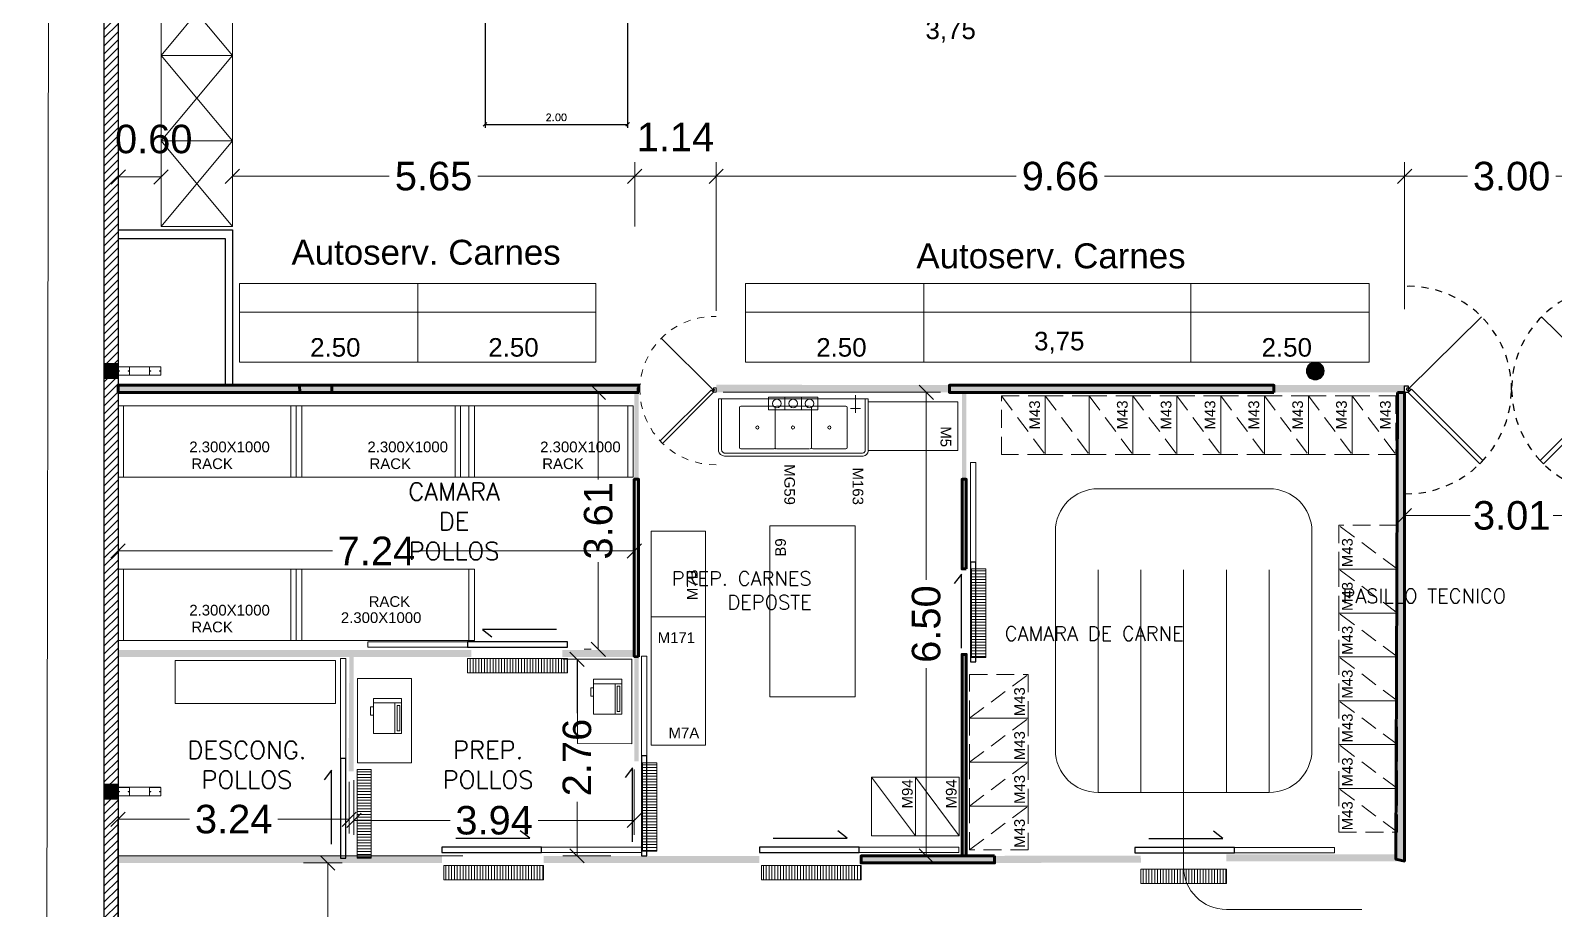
# Model space of a CAD drawing. Header units: inches. Extents: x 2 to 182, y -26 to 193.
# Drawn here: x 112.07 to 133.46, y 27.31 to 39.64 of the extents above; entities that cross this region are included whole.
import ezdxf

# ---------------------------------------------------------------- set-up
doc = ezdxf.new("R2010")
doc.units = ezdxf.units.IN
doc.header["$MEASUREMENT"] = 0
for name, pattern in [('ACAD_ISO10W100', [18, 12, -3, 0, -3]), ('DASH_15', [0.375, 0.25, -0.125]), ('HIDDEN2', [4.7625, 3.175, -1.5875]), ('LZ-COME$0$DASH_15', [0.375, 0.25, -0.125]), ('LÍNEAS_OCULTAS2', [0.1875, 0.125, -0.0625])]:
    doc.linetypes.add(name, pattern=pattern)
for name, color, linetype, lineweight in [('0-EQUIPAMIENTO-LAB', 6, 'Continuous', 9), ('01 eje', 30, 'ACAD_ISO10W100', 9), ('ARQ-CARPINTERIAS', 4, 'Continuous', 9), ('ARQ-REJILLAS', 4, 'Continuous', 5), ('EQUIPAMIENTO-TRASTIENDA', 6, 'Continuous', 9), ('Est-Acero', 4, 'Continuous', 13), ('Est-muro', 7, 'Continuous', 0), ('L COTAS', 1, 'Continuous', 9), ('L EQUIP', 6, 'Continuous', 9), ('L PANELES', 136, 'Continuous', 60), ('L PROYEC', 4, 'HIDDEN2', 9), ('LAVADO MU', 10, 'Continuous', 5), ('LDESAGUEPLUVIAL', 50, 'Continuous', 13)]:
    doc.layers.add(name, color=color, linetype=linetype, lineweight=lineweight)
for name, color, linetype in [('01-COTAS ESTRUCTURA', 9, 'Continuous'), ('ARQ-MUROS CAMARA', 140, 'Continuous'), ('ARQ-TXTS LOCAL', 3, 'Continuous'), ('COMESTIBLES0-EQUIP-TXT', 3, 'Continuous'), ('L CARPINT', 3, 'Continuous'), ('l muro', 5, 'Continuous'), ('l olumnas', 140, 'Continuous'), ('smr acero', 170, 'Continuous')]:
    doc.layers.add(name, color=color, linetype=linetype)
doc.styles.add('2mm para 1.100', font='ARIAL.TTF')
doc.styles.add('ARIAL', font='ARIAL.TTF')
doc.styles.add('RomanS', font='romans.shx')
doc.styles.get("Standard").update_dxf_attribs({"font": 'ARIAL.TTF'})
doc.dimstyles.new('bases 1-50', dxfattribs={"dimscale": 0.5, "dimtxt": 0.2, "dimasz": 0.1, "dimexe": 0.1, "dimexo": 0.1, "dimgap": 0.1, "dimtad": 1, "dimtih": 1, "dimtoh": 1, "dimzin": 1, "dimdsep": 46, "dimtxsty": 'RomanS', "dimblk": 'OBLIQUE', "dimcen": 0.1, "dimclrd": 256, "dimclre": 256, "dimclrt": 256, "dimadec": 0, "dimazin": 0, "dimtfac": 1, "dimtmove": 0, "dimatfit": 3, "dimfxl": 0, "dimarcsym": 0})
doc.dimstyles.new('cotas 1.100', dxfattribs={"dimscale": 2, "dimtxt": 0.2, "dimasz": 0.1, "dimexe": 0.1, "dimexo": 0.05, "dimgap": 0.05, "dimtad": 0, "dimzin": 0, "dimdsep": 46, "dimtxsty": '2mm para 1.100', "dimblk": 'OBLIQUE', "dimcen": 0.09, "dimclrd": 256, "dimclre": 256, "dimclrt": 256, "dimaunit": 1, "dimadec": 3, "dimazin": 0, "dimtfac": 1, "dimtofl": 0, "dimtmove": 2, "dimatfit": 3, "dimfxl": 0, "dimtolj": 1, "dimtzin": 0, "dimlwd": -1, "dimlwe": -1, "dimarcsym": 0})

# ---------------------------------------------------------------- blocks, each defined once
blk = doc.blocks.new('terreno1')
at = {"layer": '01 eje', "ltscale": 0.05}
blk.add_line((2858.813, 860.328), (2858.813, 730.799), dxfattribs=at)
blk = doc.blocks.new('_Oblique')
at = {"color": 0, "linetype": 'ByBlock', "lineweight": -2}
blk.add_line((-0.5, -0.5), (0.5, 0.5), dxfattribs=at)
blk = doc.blocks.new('*D234')
at = {"layer": 'Defpoints', "color": 0}
for p in [(112.468, 132.68), (113.298, 132.678), (113.098, 7.859)]:
    blk.add_point(p, dxfattribs=at)
at = {"layer": 'L COTAS'}
for p, q in [((113.198, 132.679), (112.268, 132.68)), ((112.468, 132.68), (112.37, 71.179)), ((112.268, 7.86), (112.367, 69.361)), ((112.998, 7.859), (112.068, 7.861))]:
    blk.add_line(p, q, dxfattribs=at)
at = {"layer": 'L COTAS', "xscale": 0.2, "yscale": 0.2, "zscale": 0.2}
for p, rotation in [((112.468, 132.68), 89.90828215739022), ((112.268, 7.86), 269.9082821573902)]:
    blk.add_blockref('_Oblique', p, dxfattribs=dict(at, rotation=rotation))
at = {"layer": 'L COTAS', "insert": (112.368, 70.27), "char_height": 0.4, "attachment_point": 5, "rotation": 89.9083, "style": '2mm para 1.100'}
blk.add_mtext('\\A1;124.82', dxfattribs=at)
blk = doc.blocks.new('PVAI')
for p, q in [((3387.969, 760.035), (3388.763, 760.82)), ((3387.969, 760.035), (3388.763, 760.82)), ((3390.209, 760.035), (3389.415, 760.82)), ((3390.209, 760.035), (3389.415, 760.82)), ((3387.929, 760), (3387.929, 760.07)), ((3387.929, 760.07), (3387.969, 760.07)), ((3387.969, 760), (3387.929, 760)), ((3387.969, 760.07), (3387.969, 760)), ((3387.969, 760), (3388.004, 760.035)), ((3387.969, 760), (3388.743, 759.226)), ((3388.004, 760.035), (3388.779, 759.261)), ((3390.174, 760.035), (3389.399, 759.261)), ((3390.209, 760), (3389.435, 759.226)), ((3390.209, 760), (3390.174, 760.035)), ((3390.249, 760.07), (3390.209, 760.07)), ((3390.209, 760.07), (3390.209, 760)), ((3390.209, 760), (3390.249, 760)), ((3390.249, 760), (3390.249, 760.07)), ((3388.779, 759.261), (3388.743, 759.226)), ((3389.399, 759.261), (3389.435, 759.226))]:
    blk.add_line(p, q)
for centre in [(3387.969, 760.035), (3390.209, 760.035)]:
    blk.add_circle(centre, 0.0196)
at = {"linetype": 'DASH_15', "ltscale": 0.2}
for centre, radius, start, end in [((3387.969, 760.03), 1.12, 359.6736, 92.0467), ((3390.209, 760.03), 1.12, 87.9533, 180.3264), ((3387.943, 760.046), 1.146, 269.3146, 359.1608), ((3390.235, 760.046), 1.146, 180.8392, 270.6854)]:
    blk.add_arc(centre, radius, start, end, dxfattribs=at)
blk = doc.blocks.new('*D315')
at = {"layer": 'Defpoints', "color": 0}
for p in [(119.656, 34.567), (120.037, 30.961), (120.037, 30.961)]:
    blk.add_point(p, dxfattribs=at)
at = {"layer": 'L COTAS'}
for p, q in [((119.756, 34.567), (120.237, 34.567)), ((120.037, 34.567), (120.037, 33.345)), ((120.037, 30.961), (120.037, 32.183)), ((119.937, 30.961), (119.837, 30.961))]:
    blk.add_line(p, q, dxfattribs=at)
at = {"layer": 'L COTAS', "xscale": 0.2, "yscale": 0.2, "zscale": 0.2}
for p, rotation in [((120.037, 34.567), 90), ((120.037, 30.961), 270)]:
    blk.add_blockref('_Oblique', p, dxfattribs=dict(at, rotation=rotation))
at = {"layer": 'L COTAS', "insert": (120.037, 32.764), "char_height": 0.4, "attachment_point": 5, "rotation": 90, "style": '2mm para 1.100'}
blk.add_mtext('\\A1;3.61', dxfattribs=at)
blk = doc.blocks.new('*D316')
at = {"layer": 'Defpoints', "color": 0}
for p in [(131.35, 32.836), (134.36, 32.837), (134.36, 32.837)]:
    blk.add_point(p, dxfattribs=at)
at = {"layer": 'L COTAS'}
for p, q in [((131.35, 32.936), (131.35, 33.037)), ((134.36, 32.937), (134.36, 33.037)), ((131.35, 32.837), (132.274, 32.837)), ((134.36, 32.837), (133.436, 32.837))]:
    blk.add_line(p, q, dxfattribs=at)
at = {"layer": 'L COTAS', "xscale": 0.2, "yscale": 0.2, "zscale": 0.2, "rotation": 180}
blk.add_blockref('_Oblique', (131.35, 32.837), dxfattribs=at)
at = {"layer": 'L COTAS', "xscale": 0.2, "yscale": 0.2, "zscale": 0.2}
blk.add_blockref('_Oblique', (134.36, 32.837), dxfattribs=at)
at = {"layer": 'L COTAS', "insert": (132.855, 32.837), "char_height": 0.4, "attachment_point": 5, "style": '2mm para 1.100'}
blk.add_mtext('\\A1;3.01', dxfattribs=at)
blk = doc.blocks.new('*D334')
at = {"layer": 'Defpoints', "color": 0}
for p in [(113.901, 37.586), (113.301, 37.168), (113.901, 37.128)]:
    blk.add_point(p, dxfattribs=at)
at = {"layer": 'L COTAS'}
for p, q in [((113.301, 37.268), (113.301, 37.786)), ((113.901, 37.228), (113.901, 37.786)), ((113.301, 37.586), (113.901, 37.586))]:
    blk.add_line(p, q, dxfattribs=at)
at = {"layer": 'L COTAS', "xscale": 0.2, "yscale": 0.2, "zscale": 0.2, "rotation": 180}
blk.add_blockref('_Oblique', (113.301, 37.586), dxfattribs=at)
at = {"layer": 'L COTAS', "xscale": 0.2, "yscale": 0.2, "zscale": 0.2}
blk.add_blockref('_Oblique', (113.901, 37.586), dxfattribs=at)
at = {"layer": 'L COTAS', "insert": (113.798, 38.116), "char_height": 0.4, "attachment_point": 5, "style": '2mm para 1.100'}
blk.add_mtext('\\A1;0.60', dxfattribs=at)
blk = doc.blocks.new('DFGSDFG')
at = {"linetype": 'LZ-COME$0$DASH_15'}
blk.add_line((0.821, -0.615), (0, 0), dxfattribs=at)
blk.add_lwpolyline([(0.821, 0), (0, 0), (0, -0.615), (0.821, -0.615)], close=True, dxfattribs=at)
blk = doc.blocks.new('SE-COME$0$LR-COME$0$pileta')
for p, q in [((-0.255, 0), (-2.355, 0)), ((-2.355, -0.73), (-2.355, 0)), ((-2.315, -0.71), (-2.315, 0)), ((-1.193, -0.153), (-1.193, 0.024)), ((-0.431, 0.053), (-0.431, -0.192)), ((-0.295, 0), (-0.295, -0.718)), ((-2.06, -0.12), (-2.06, -0.68)), ((-2.04, -0.1), (-1.58, -0.1)), ((-1.56, -0.12), (-1.56, -0.68)), ((-1.08, -0.1), (-1.54, -0.1)), ((-1.05, -0.12), (-1.05, -0.68)), ((-1.03, -0.1), (-0.57, -0.1)), ((-0.55, -0.12), (-0.55, -0.68)), ((-0.503, -0.135), (-0.364, -0.135)), ((-0.325, -0.8), (-2.272, -0.8)), ((-0.345, -0.76), (-2.252, -0.76)), ((-2.04, -0.7), (-1.58, -0.7)), ((-1.54, -0.7), (-1.08, -0.7)), ((-1.03, -0.7), (-0.57, -0.7))]:
    blk.add_line(p, q)
at = {"ltscale": 200}
blk.add_line((-0.255, -0.73), (-0.255, 0), dxfattribs=at)
for points in [[(-1.423, -0.153), (-1.652, -0.153), (-1.652, 0.024), (-1.423, 0.024)], [(-0.963, -0.153), (-1.423, -0.153), (-1.423, 0.024), (-0.963, 0.024)]]:
    blk.add_lwpolyline(points, close=True)
for centre, radius in [((-1.537, -0.065), 0.0603), ((-1.308, -0.065), 0.0603), ((-1.078, -0.065), 0.0603), ((-1.81, -0.4), 0.0222), ((-1.31, -0.4), 0.0222), ((-0.8, -0.4), 0.0222)]:
    blk.add_circle(centre, radius)
for centre, radius, start, end in [((-2.04, -0.12), 0.02, 90, 180), ((-1.58, -0.12), 0.02, 0, 90), ((-1.54, -0.12), 0.02, 90, 180), ((-1.07, -0.12), 0.02, 0, 90), ((-1.03, -0.12), 0.02, 90, 180), ((-0.57, -0.12), 0.02, 0, 90), ((-2.269, -0.712), 0.0882, 191.8617, 267.6472), ((-2.258, -0.703), 0.0571, 186.797, 276.0622), ((-2.04, -0.68), 0.02, 180, 270), ((-1.58, -0.68), 0.02, 270, 0), ((-1.566, -0.694), 0.0063, 270, 0), ((-1.54, -0.68), 0.02, 180, 270), ((-1.554, -0.694), 0.0063, 180, 270), ((-1.07, -0.68), 0.02, 270, 0), ((-1.03, -0.68), 0.02, 180, 270), ((-0.57, -0.68), 0.02, 270, 0), ((-0.341, -0.714), 0.0462, 265.0842, 4.9158), ((-0.329, -0.726), 0.0742, 273.1264, 356.8736)]:
    blk.add_arc(centre, radius, start, end)
blk = doc.blocks.new('RACKS 250')
for p, q in [((-1.05, -2.5), (-1.05, 0)), ((-1.05, 0), (-0.05, 0)), ((-0.05, 0), (-0.05, -2.5)), ((-1.05, -0.0762), (-0.05, -0.0762)), ((-1.05, -2.4238), (-0.05, -2.4238)), ((-0.05, -2.5), (-1.05, -2.5))]:
    blk.add_line(p, q)
blk = doc.blocks.new('*D338')
at = {"layer": 'Defpoints', "color": 0}
for p in [(115.798, 27.964), (115.604, 24.427), (116.24, 24.427)]:
    blk.add_point(p, dxfattribs=at)
at = {"layer": 'L COTAS'}
for p, q in [((115.898, 27.964), (116.44, 27.964)), ((116.24, 27.964), (116.24, 26.814)), ((116.24, 24.427), (116.24, 25.577)), ((115.704, 24.427), (116.44, 24.427))]:
    blk.add_line(p, q, dxfattribs=at)
at = {"layer": 'L COTAS', "xscale": 0.2, "yscale": 0.2, "zscale": 0.2}
for p, rotation in [((116.24, 27.964), 90), ((116.24, 24.427), 270)]:
    blk.add_blockref('_Oblique', p, dxfattribs=dict(at, rotation=rotation))
at = {"layer": 'L COTAS', "insert": (116.24, 26.195), "char_height": 0.4, "attachment_point": 5, "rotation": 90, "style": '2mm para 1.100'}
blk.add_mtext('\\A1;3.54', dxfattribs=at)
blk = doc.blocks.new('*D464')
at = {"layer": 'Defpoints', "color": 0}
for p in [(120.541, 32.341), (113.298, 31.47), (120.541, 31.47)]:
    blk.add_point(p, dxfattribs=at)
at = {"layer": 'L COTAS'}
for p, q in [((113.298, 31.57), (113.298, 32.541)), ((120.541, 31.57), (120.541, 32.541)), ((113.298, 32.341), (116.306, 32.341)), ((120.541, 32.341), (117.54, 32.341))]:
    blk.add_line(p, q, dxfattribs=at)
at = {"layer": 'L COTAS', "xscale": 0.2, "yscale": 0.2, "zscale": 0.2, "rotation": 180}
blk.add_blockref('_Oblique', (113.298, 32.341), dxfattribs=at)
at = {"layer": 'L COTAS', "xscale": 0.2, "yscale": 0.2, "zscale": 0.2}
blk.add_blockref('_Oblique', (120.541, 32.341), dxfattribs=at)
at = {"layer": 'L COTAS', "insert": (116.923, 32.341), "char_height": 0.4, "attachment_point": 5, "style": '2mm para 1.100'}
blk.add_mtext('\\A1;7.24', dxfattribs=at)
blk = doc.blocks.new('PUERTA')
for p, q in [((0.04, 0), (0.834, 0.785)), ((0.04, 0), (0.834, 0.785)), ((0, -0.035), (0, 0.035)), ((0, 0.035), (0.04, 0.035)), ((0.04, 0.035), (0.04, -0.035)), ((0.04, -0.035), (0.075, 0)), ((0.075, 0), (0.85, -0.774)), ((1.16, -0.035), (1.16, 0.035)), ((1.16, 0.035), (1.2, 0.035)), ((1.2, 0.035), (1.2, -0.035)), ((0.04, -0.035), (0, -0.035)), ((0.04, -0.035), (0.814, -0.81)), ((1.2, -0.035), (1.16, -0.035)), ((0.85, -0.774), (0.814, -0.81))]:
    blk.add_line(p, q)
blk.add_circle((0.04, 0), 0.0196)
at = {"linetype": 'DASH_15', "ltscale": 0.2}
for centre, radius, start, end in [((0.04, -0.005), 1.12, 359.6736, 92.0467), ((0.014, 0.011), 1.146, 269.3146, 359.1608)]:
    blk.add_arc(centre, radius, start, end, dxfattribs=at)
blk = doc.blocks.new('base1')
at = {"layer": 'smr acero'}
h = blk.add_hatch(color=256, dxfattribs=at)
h.dxf.hatch_style = 1
h.paths.add_polyline_path([(4862.665, 1040.797), (4862.665, 1040.597), (4862.465, 1040.597), (4862.465, 1040.797)])
at = {"layer": 'Est-Acero'}
for points in [[(4862.819, 1040.757), (4862.671, 1040.757, 0.414214), (4862.665, 1040.751), (4862.665, 1040.703, 0.414214), (4862.671, 1040.697), (4862.685, 1040.697), (4862.685, 1040.699), (4862.673, 1040.699, -0.414214), (4862.667, 1040.705), (4862.667, 1040.749, -0.414214), (4862.673, 1040.755), (4862.817, 1040.755, -0.414214), (4862.823, 1040.749), (4862.823, 1040.705, -0.414214), (4862.817, 1040.699), (4862.805, 1040.699), (4862.805, 1040.697), (4862.819, 1040.697, 0.414214), (4862.825, 1040.703), (4862.825, 1040.751, 0.414214)], [(4863.111, 1040.757), (4863.259, 1040.757, -0.414214), (4863.265, 1040.751), (4863.265, 1040.703, -0.414214), (4863.259, 1040.697), (4863.245, 1040.697), (4863.245, 1040.699), (4863.257, 1040.699, 0.414214), (4863.263, 1040.705), (4863.263, 1040.749, 0.414214), (4863.257, 1040.755), (4863.113, 1040.755, 0.414214), (4863.107, 1040.749), (4863.107, 1040.705, 0.414214), (4863.113, 1040.699), (4863.125, 1040.699), (4863.125, 1040.697), (4863.111, 1040.697, -0.414214), (4863.105, 1040.703), (4863.105, 1040.751, -0.414214)], [(4862.819, 1040.637), (4862.671, 1040.637, -0.414214), (4862.665, 1040.643), (4862.665, 1040.691, -0.414214), (4862.671, 1040.697), (4862.685, 1040.697), (4862.685, 1040.695), (4862.673, 1040.695, 0.414214), (4862.667, 1040.689), (4862.667, 1040.645, 0.414214), (4862.673, 1040.639), (4862.817, 1040.639, 0.414214), (4862.823, 1040.645), (4862.823, 1040.689, 0.414214), (4862.817, 1040.695), (4862.805, 1040.695), (4862.805, 1040.697), (4862.819, 1040.697, -0.414214), (4862.825, 1040.691), (4862.825, 1040.643, -0.414214)], [(4863.111, 1040.637), (4863.259, 1040.637, 0.414214), (4863.265, 1040.643), (4863.265, 1040.691, 0.414214), (4863.259, 1040.697), (4863.245, 1040.697), (4863.245, 1040.695), (4863.257, 1040.695, -0.414214), (4863.263, 1040.689), (4863.263, 1040.645, -0.414214), (4863.257, 1040.639), (4863.113, 1040.639, -0.414214), (4863.107, 1040.645), (4863.107, 1040.689, -0.414214), (4863.113, 1040.695), (4863.125, 1040.695), (4863.125, 1040.697), (4863.111, 1040.697, 0.414214), (4863.105, 1040.691), (4863.105, 1040.643, 0.414214)]]:
    blk.add_lwpolyline(points, format="xyb", close=True, dxfattribs=at)
at = {"layer": 'Est-muro'}
for p, q in [((4863.111, 1040.757), (4862.809, 1040.757)), ((4863.111, 1040.637), (4862.809, 1040.637))]:
    blk.add_line(p, q, dxfattribs=at)
at = {"layer": 'l olumnas'}
blk.add_lwpolyline([(4862.465, 1040.597), (4862.665, 1040.597), (4862.665, 1040.797), (4862.465, 1040.797)], close=True, dxfattribs=at)
blk = doc.blocks.new('*D474')
at = {"layer": 'Defpoints', "color": 0}
for p in [(121.691, 34.566), (124.639, 34.566), (123.725, 28.064)]:
    blk.add_point(p, dxfattribs=at)
at = {"layer": 'L COTAS'}
for p, q in [((121.791, 34.566), (124.839, 34.566)), ((124.639, 34.566), (124.639, 31.935)), ((124.639, 28.064), (124.639, 30.695)), ((123.825, 28.064), (124.839, 28.064))]:
    blk.add_line(p, q, dxfattribs=at)
at = {"layer": 'L COTAS', "xscale": 0.2, "yscale": 0.2, "zscale": 0.2}
for p, rotation in [((124.639, 34.566), 90), ((124.639, 28.064), 270)]:
    blk.add_blockref('_Oblique', p, dxfattribs=dict(at, rotation=rotation))
at = {"layer": 'L COTAS', "insert": (124.639, 31.315), "char_height": 0.4, "attachment_point": 5, "rotation": 90, "style": '2mm para 1.100'}
blk.add_mtext('\\A1;6.50', dxfattribs=at)
blk = doc.blocks.new('*D343')
at = {"layer": 'Defpoints', "color": 0}
for p in [(120.542, 29.377), (116.607, 29.227), (116.607, 28.561)]:
    blk.add_point(p, dxfattribs=at)
at = {"layer": 'L COTAS'}
for p, q in [((116.607, 29.127), (116.607, 28.361)), ((120.542, 29.277), (120.542, 28.361)), ((116.607, 28.561), (117.956, 28.561)), ((120.542, 28.561), (119.193, 28.561))]:
    blk.add_line(p, q, dxfattribs=at)
at = {"layer": 'L COTAS', "xscale": 0.2, "yscale": 0.2, "zscale": 0.2, "rotation": 180}
blk.add_blockref('_Oblique', (116.607, 28.561), dxfattribs=at)
at = {"layer": 'L COTAS', "xscale": 0.2, "yscale": 0.2, "zscale": 0.2}
blk.add_blockref('_Oblique', (120.542, 28.561), dxfattribs=at)
at = {"layer": 'L COTAS', "insert": (118.575, 28.561), "char_height": 0.4, "attachment_point": 5, "style": '2mm para 1.100'}
blk.add_mtext('\\A1;3.94', dxfattribs=at)
blk = doc.blocks.new('*D475')
at = {"layer": 'Defpoints', "color": 0}
for p in [(113.298, 29.201), (116.541, 29.201), (113.298, 28.577)]:
    blk.add_point(p, dxfattribs=at)
at = {"layer": 'L COTAS'}
for p, q in [((113.298, 29.101), (113.298, 28.377)), ((116.541, 29.101), (116.541, 28.377)), ((113.298, 28.577), (114.301, 28.577)), ((116.541, 28.577), (115.538, 28.577))]:
    blk.add_line(p, q, dxfattribs=at)
at = {"layer": 'L COTAS', "xscale": 0.2, "yscale": 0.2, "zscale": 0.2, "rotation": 180}
blk.add_blockref('_Oblique', (113.298, 28.577), dxfattribs=at)
at = {"layer": 'L COTAS', "xscale": 0.2, "yscale": 0.2, "zscale": 0.2}
blk.add_blockref('_Oblique', (116.541, 28.577), dxfattribs=at)
at = {"layer": 'L COTAS', "insert": (114.92, 28.577), "char_height": 0.4, "attachment_point": 5, "style": '2mm para 1.100'}
blk.add_mtext('\\A1;3.24', dxfattribs=at)
blk = doc.blocks.new('*D344')
at = {"layer": 'Defpoints', "color": 0}
for p in [(119.739, 30.822), (120.312, 30.822), (120.312, 28.064)]:
    blk.add_point(p, dxfattribs=at)
at = {"layer": 'L COTAS'}
for p, q in [((120.212, 30.822), (119.539, 30.822)), ((119.739, 30.822), (119.739, 30.066)), ((119.739, 28.064), (119.739, 28.82)), ((120.212, 28.064), (119.539, 28.064))]:
    blk.add_line(p, q, dxfattribs=at)
at = {"layer": 'L COTAS', "xscale": 0.2, "yscale": 0.2, "zscale": 0.2}
for p, rotation in [((119.739, 30.822), 90), ((119.739, 28.064), 270)]:
    blk.add_blockref('_Oblique', p, dxfattribs=dict(at, rotation=rotation))
at = {"layer": 'L COTAS', "insert": (119.739, 29.443), "char_height": 0.4, "attachment_point": 5, "rotation": 90, "style": '2mm para 1.100'}
blk.add_mtext('\\A1;2.76', dxfattribs=at)
blk = doc.blocks.new('*D476')
at = {"lineweight": -2}
for p, q in [((118.448, 39.764), (118.448, 38.273)), ((120.448, 39.764), (120.448, 38.273)), ((118.448, 38.323), (120.448, 38.323))]:
    blk.add_line(p, q, dxfattribs=at)
at = {"layer": 'Defpoints', "color": 0}
for p in [(118.448, 39.814), (120.448, 39.814), (120.448, 38.323)]:
    blk.add_point(p, dxfattribs=at)
at = {"lineweight": -2, "xscale": 0.05, "yscale": 0.05, "zscale": 0.05, "rotation": 180}
blk.add_blockref('_Oblique', (118.448, 38.323), dxfattribs=at)
at = {"lineweight": -2, "xscale": 0.05, "yscale": 0.05, "zscale": 0.05}
blk.add_blockref('_Oblique', (120.448, 38.323), dxfattribs=at)
at = {"insert": (119.448, 38.423), "char_height": 0.1, "attachment_point": 5, "style": 'RomanS'}
blk.add_mtext('2.00', dxfattribs=at)
blk = doc.blocks.new('LJ-PLANTA BASE(XREF)$0$SE-COME$0$LR-COME$0$B26')
for p, q in [((-0.182, -0.394), (-0.182, 0)), ((-0.182, -0.092), (0.245, -0.092))]:
    blk.add_line(p, q)
for points in [[(0.245, -0.394), (0.245, 0), (-0.245, 0), (-0.245, -0.394)], [(0.21, -0.063), (0.21, -0.025), (-0.146, -0.025), (-0.146, -0.063)], [(-0.008, -0.434), (-0.008, -0.394), (-0.125, -0.394), (-0.125, -0.434)]]:
    blk.add_lwpolyline(points, close=True)
blk = doc.blocks.new('*D346')
at = {"layer": 'Defpoints', "color": 0}
for p in [(120.548, 37.596), (114.901, 36.844), (120.548, 36.792)]:
    blk.add_point(p, dxfattribs=at)
at = {"layer": 'L COTAS'}
for p, q in [((114.901, 36.944), (114.901, 37.796)), ((120.548, 36.892), (120.548, 37.796)), ((114.901, 37.596), (117.104, 37.596)), ((120.548, 37.596), (118.346, 37.596))]:
    blk.add_line(p, q, dxfattribs=at)
at = {"layer": 'L COTAS', "xscale": 0.2, "yscale": 0.2, "zscale": 0.2, "rotation": 180}
blk.add_blockref('_Oblique', (114.901, 37.596), dxfattribs=at)
at = {"layer": 'L COTAS', "xscale": 0.2, "yscale": 0.2, "zscale": 0.2}
blk.add_blockref('_Oblique', (120.548, 37.596), dxfattribs=at)
at = {"layer": 'L COTAS', "insert": (117.725, 37.596), "char_height": 0.4, "attachment_point": 5, "style": '2mm para 1.100'}
blk.add_mtext('\\A1;5.65', dxfattribs=at)
blk = doc.blocks.new('*D347')
at = {"layer": 'Defpoints', "color": 0}
for p in [(121.691, 37.596), (120.548, 36.792), (121.691, 35.608)]:
    blk.add_point(p, dxfattribs=at)
at = {"layer": 'L COTAS'}
for p, q in [((120.548, 36.892), (120.548, 37.796)), ((121.691, 35.708), (121.691, 37.796)), ((120.548, 37.596), (121.691, 37.596))]:
    blk.add_line(p, q, dxfattribs=at)
at = {"layer": 'L COTAS', "xscale": 0.2, "yscale": 0.2, "zscale": 0.2, "rotation": 180}
blk.add_blockref('_Oblique', (120.548, 37.596), dxfattribs=at)
at = {"layer": 'L COTAS', "xscale": 0.2, "yscale": 0.2, "zscale": 0.2}
blk.add_blockref('_Oblique', (121.691, 37.596), dxfattribs=at)
at = {"layer": 'L COTAS', "insert": (121.12, 38.147), "char_height": 0.4, "attachment_point": 5, "style": '2mm para 1.100'}
blk.add_mtext('\\A1;1.14', dxfattribs=at)
blk = doc.blocks.new('*D348')
at = {"layer": 'Defpoints', "color": 0}
for p in [(131.352, 37.596), (121.691, 35.608), (131.352, 35.632)]:
    blk.add_point(p, dxfattribs=at)
at = {"layer": 'L COTAS'}
for p, q in [((121.691, 35.708), (121.691, 37.796)), ((131.352, 35.732), (131.352, 37.796)), ((121.691, 37.596), (125.902, 37.596)), ((131.352, 37.596), (127.141, 37.596))]:
    blk.add_line(p, q, dxfattribs=at)
at = {"layer": 'L COTAS', "xscale": 0.2, "yscale": 0.2, "zscale": 0.2, "rotation": 180}
blk.add_blockref('_Oblique', (121.691, 37.596), dxfattribs=at)
at = {"layer": 'L COTAS', "xscale": 0.2, "yscale": 0.2, "zscale": 0.2}
blk.add_blockref('_Oblique', (131.352, 37.596), dxfattribs=at)
at = {"layer": 'L COTAS', "insert": (126.522, 37.596), "char_height": 0.4, "attachment_point": 5, "style": '2mm para 1.100'}
blk.add_mtext('\\A1;9.66', dxfattribs=at)
blk = doc.blocks.new('*D349')
at = {"layer": 'Defpoints', "color": 0}
for p in [(134.355, 37.596), (131.352, 35.632), (134.355, 35.632)]:
    blk.add_point(p, dxfattribs=at)
at = {"layer": 'L COTAS'}
for p, q in [((131.352, 35.732), (131.352, 37.796)), ((134.355, 35.732), (134.355, 37.796)), ((131.352, 37.596), (132.235, 37.596)), ((134.355, 37.596), (133.472, 37.596))]:
    blk.add_line(p, q, dxfattribs=at)
at = {"layer": 'L COTAS', "xscale": 0.2, "yscale": 0.2, "zscale": 0.2, "rotation": 180}
blk.add_blockref('_Oblique', (131.352, 37.596), dxfattribs=at)
at = {"layer": 'L COTAS', "xscale": 0.2, "yscale": 0.2, "zscale": 0.2}
blk.add_blockref('_Oblique', (134.355, 37.596), dxfattribs=at)
at = {"layer": 'L COTAS', "insert": (132.854, 37.596), "char_height": 0.4, "attachment_point": 5, "style": '2mm para 1.100'}
blk.add_mtext('\\A1;3.00', dxfattribs=at)
blk = doc.blocks.new('rack bajo')
for p, q in [((0, 1.2), (1, 0)), ((1, 1.2), (0, 0))]:
    blk.add_line(p, q)
blk.add_lwpolyline([(0, 0), (1, 0), (1, 1.2), (0, 1.2)], close=True)

msp = doc.modelspace()

# ---------------------------------------------------------------- hatches: boundary and pattern name
at = {"layer": 'ARQ-REJILLAS'}
h = msp.add_hatch(dxfattribs=at)
h.set_pattern_fill('_USER', color=256, scale=0.04, angle=540, style=0, pattern_type=0)
h.set_pattern_definition([(180, (-3272.872163, -726.700417), (-1e-17, -0.04), [])])
h.paths.add_polyline_path([(125.473, 32.088), (125.273, 32.088), (125.273, 30.846), (125.473, 30.846)])
h = msp.add_hatch(dxfattribs=at)
h.set_pattern_fill('_USER', color=256, scale=0.04, angle=450, style=0, pattern_type=0)
h.set_pattern_definition([(90, (-3273.88089, -721.574152), (-0.04, 1e-17), [])])
h.paths.add_polyline_path([(119.603, 30.833), (119.603, 30.633), (118.203, 30.633), (118.203, 30.833)])
h = msp.add_hatch(dxfattribs=at)
h.set_pattern_fill('_USER', color=256, scale=0.04, angle=540, style=0, pattern_type=0)
h.set_pattern_definition([(180, (-3277.48884, -729.418945), (-1e-17, -0.04), [])])
h.paths.add_polyline_path([(120.856, 29.37), (120.656, 29.37), (120.656, 28.128), (120.856, 28.128)])
h = msp.add_hatch(dxfattribs=at)
h.set_pattern_fill('_USER', color=256, scale=0.04, angle=540, style=0, pattern_type=0)
h.set_pattern_definition([(180, (-3281.493887, -729.515617), (-1e-17, -0.04), [])])
h.paths.add_polyline_path([(116.851, 29.273), (116.651, 29.273), (116.651, 28.031), (116.851, 28.031)])
h = msp.add_hatch(dxfattribs=at)
h.set_pattern_fill('_USER', color=256, scale=0.04, angle=450, style=0, pattern_type=0)
h.set_pattern_definition([(90, (-3251.62191, -724.480347), (-0.04, 1e-17), [])])
h.paths.add_polyline_path([(119.269, 27.927), (119.269, 27.727), (117.869, 27.727), (117.869, 27.927)])
h = msp.add_hatch(dxfattribs=at)
h.set_pattern_fill('_USER', color=256, scale=0.04, angle=450, style=0, pattern_type=0)
h.set_pattern_definition([(90, (-3247.165757, -724.480347), (-0.04, 1e-17), [])])
h.paths.add_polyline_path([(123.725, 27.927), (123.725, 27.727), (122.325, 27.727), (122.325, 27.927)])
h = msp.add_hatch(dxfattribs=at)
h.set_pattern_fill('_USER', color=256, scale=0.04, angle=450, style=0, pattern_type=0)
h.set_pattern_definition([(90, (-3249.435402, -724.480347), (-0.04, 1e-17), [])])
h.paths.add_polyline_path([(128.851, 27.877), (128.851, 27.677), (127.651, 27.677), (127.651, 27.877)])
at = {"layer": 'L PANELES'}
h = msp.add_hatch(color=256, dxfattribs=at)
h.dxf.hatch_style = 1
h.paths.add_polyline_path([(115.845, 34.664), (113.298, 34.663), (113.298, 34.564), (115.848, 34.564)])
h = msp.add_hatch(color=256, dxfattribs=at)
h.dxf.hatch_style = 1
h.paths.add_polyline_path([(116.298, 34.667), (115.845, 34.664), (115.848, 34.564), (116.298, 34.567)])
h = msp.add_hatch(color=256, dxfattribs=at)
h.dxf.hatch_style = 1
h.paths.add_polyline_path([(120.604, 34.668), (116.298, 34.667), (116.298, 34.567), (120.604, 34.567)])
h = msp.add_hatch(color=256, dxfattribs=at)
h.dxf.hatch_style = 1
h.paths.add_polyline_path([(125.02, 34.668), (121.691, 34.672), (121.691, 34.566), (125.02, 34.567)])
h = msp.add_hatch(color=256, dxfattribs=at)
h.dxf.hatch_style = 1
h.paths.add_polyline_path([(131.35, 34.667), (124.965, 34.667), (124.965, 34.567), (131.35, 34.567)])
h = msp.add_hatch(color=256, dxfattribs=at)
h.dxf.hatch_style = 1
h.paths.add_polyline_path([(120.601, 34.564), (120.541, 34.564), (120.541, 30.862), (120.601, 30.857)])
h = msp.add_hatch(color=256, dxfattribs=at)
h.dxf.hatch_style = 1
h.paths.add_polyline_path([(125.201, 34.564), (125.141, 34.564), (125.141, 32.092), (125.201, 32.092)])
h = msp.add_hatch(color=256, dxfattribs=at)
h.dxf.hatch_style = 1
h.paths.add_polyline_path([(131.35, 34.567), (131.25, 34.567), (131.23, 28.017), (131.349, 27.991)])
h = msp.add_hatch(color=256, dxfattribs=at)
h.dxf.hatch_style = 1
h.paths.add_polyline_path([(118.254, 30.952), (113.298, 30.95), (113.298, 30.851), (113.298, 30.851), (118.255, 30.855)])
h = msp.add_hatch(color=256, dxfattribs=at)
h.dxf.hatch_style = 1
h.paths.add_polyline_path([(116.603, 30.892), (116.543, 30.892), (116.533, 29.25), (116.602, 29.25)])
h = msp.add_hatch(color=256, dxfattribs=at)
h.dxf.hatch_style = 1
h.paths.add_polyline_path([(120.601, 30.952), (119.534, 30.95), (119.534, 30.851), (119.534, 30.851), (120.599, 30.854)])
h = msp.add_hatch(color=256, dxfattribs=at)
h.dxf.hatch_style = 1
h.paths.add_polyline_path([(120.601, 30.892), (120.541, 30.892), (120.541, 29.39), (120.601, 29.389)])
h = msp.add_hatch(color=256, dxfattribs=at)
h.dxf.hatch_style = 1
h.paths.add_polyline_path([(125.201, 30.892), (125.141, 30.892), (125.141, 28.064), (125.201, 28.064)])
h = msp.add_hatch(color=256, dxfattribs=at)
h.dxf.hatch_style = 1
h.paths.add_polyline_path([(117.841, 28.064), (117.792, 28.064), (117.39, 28.064), (116.651, 28.064), (113.298, 28.064), (113.298, 27.964), (117.841, 27.964)])
h = msp.add_hatch(color=256, dxfattribs=at)
h.dxf.hatch_style = 1
h.paths.add_polyline_path([(122.297, 28.064), (121.846, 28.064), (121.902, 28.064), (121.527, 28.064), (119.269, 28.064), (119.269, 27.964), (122.297, 27.964)])
h = msp.add_hatch(color=256, dxfattribs=at)
h.dxf.hatch_style = 1
h.paths.add_polyline_path([(125.599, 28.063), (125.499, 28.063), (123.725, 28.064), (123.728, 27.964), (125.599, 27.964)])
h = msp.add_hatch(color=256, dxfattribs=at)
h.dxf.hatch_style = 1
h.paths.add_polyline_path([(127.65, 28.066), (125.599, 28.064), (125.599, 27.965), (125.599, 27.965), (127.651, 27.968)])
h = msp.add_hatch(color=256, dxfattribs=at)
h.dxf.hatch_style = 1
h.paths.add_polyline_path([(131.35, 28.086), (128.851, 28.085), (128.851, 27.986), (128.851, 27.985), (131.35, 27.989)])
at = {"layer": 'LAVADO MU'}
h = msp.add_hatch(dxfattribs=at)
h.set_pattern_fill('ANSI31', color=256, scale=0.025)
h.set_pattern_definition([(45, (-3354.61869, -738.48336), (-0.0561266008, 0.0561266008), [])])
h.paths.add_polyline_path([(113.298, 47.862), (113.099, 47.862), (113.099, 8.21), (113.298, 8.21)])
at = {"layer": 'smr acero'}
h = msp.add_hatch(color=256, dxfattribs=at)
h.dxf.hatch_style = 1
h.paths.add_polyline_path([(129.973, 34.865, 1), (130.223, 34.865, 1)])

# ---------------------------------------------------------------- linework, layer by layer
at = {"layer": '0-EQUIPAMIENTO-LAB'}
for p, q in [((123.872, 29.166), (124.487, 28.345)), ((124.487, 29.166), (125.102, 28.345))]:
    msp.add_line(p, q, dxfattribs=at)
for points in [[(125.084, 33.75), (123.824, 33.75), (123.824, 34.43), (125.084, 34.43)], [(121.54, 31.417), (121.54, 32.617), (120.78, 32.617), (120.78, 31.417)], [(123.643, 32.694), (123.643, 30.294), (122.443, 30.294), (122.443, 32.694)], [(121.54, 29.617), (121.54, 31.417), (120.78, 31.417), (120.78, 29.617)], [(114.098, 30.803), (116.351, 30.803), (116.351, 30.203), (114.098, 30.203)], [(119.746, 30.822), (119.746, 29.638), (120.506, 29.637), (120.506, 30.822)], [(116.656, 30.552), (116.656, 29.368), (117.416, 29.367), (117.416, 30.552)], [(124.487, 29.166), (124.487, 28.345), (123.872, 28.345), (123.872, 29.166)], [(125.102, 29.166), (125.102, 28.345), (124.487, 28.345), (124.487, 29.166)]]:
    msp.add_lwpolyline(points, close=True, dxfattribs=at)
at = {"layer": 'ARQ-REJILLAS'}
for points in [[(125.473, 32.088), (125.273, 32.088), (125.273, 30.846), (125.473, 30.846)], [(125.473, 32.088), (125.273, 32.088), (125.273, 30.846), (125.473, 30.846)], [(119.603, 30.833), (119.603, 30.633), (118.203, 30.633), (118.203, 30.833)], [(120.856, 29.37), (120.656, 29.37), (120.656, 28.128), (120.856, 28.128)], [(120.856, 29.37), (120.656, 29.37), (120.656, 28.128), (120.856, 28.128)], [(116.851, 29.273), (116.651, 29.273), (116.651, 28.031), (116.851, 28.031)], [(116.851, 29.273), (116.651, 29.273), (116.651, 28.031), (116.851, 28.031)], [(119.269, 27.927), (119.269, 27.727), (117.869, 27.727), (117.869, 27.927)], [(123.725, 27.927), (123.725, 27.727), (122.325, 27.727), (122.325, 27.927)], [(127.651, 27.677), (127.651, 27.877), (128.851, 27.877), (128.851, 27.677)]]:
    msp.add_lwpolyline(points, close=True, dxfattribs=at)
at = {"layer": 'Est-Acero'}
msp.add_circle((130.098, 34.865), 0.125, dxfattribs=at)
at = {"layer": 'L CARPINT'}
for points in [[(125.258, 30.783), (125.333, 30.783), (125.333, 32.183), (125.258, 32.183)], [(118.203, 31.065), (118.203, 30.99), (119.603, 30.99), (119.603, 31.065)], [(116.419, 28.031), (116.494, 28.031), (116.494, 29.431), (116.419, 29.431)], [(120.641, 28.065), (120.716, 28.065), (120.716, 29.465), (120.641, 29.465)], [(117.841, 28.188), (117.841, 28.113), (119.241, 28.113), (119.241, 28.188)], [(122.297, 28.188), (122.297, 28.113), (123.697, 28.113), (123.697, 28.188)], [(127.567, 28.18), (127.567, 28.105), (128.967, 28.105), (128.967, 28.18)]]:
    msp.add_lwpolyline(points, close=True, dxfattribs=at)
for points in [[(125.133, 30.978), (125.133, 32.017), (125.03, 31.884)], [(119.45, 31.237), (118.411, 31.237), (118.544, 31.134)], [(116.294, 28.226), (116.294, 29.265), (116.191, 29.132)], [(120.517, 28.26), (120.517, 29.298), (120.414, 29.165)], [(118.036, 28.313), (119.075, 28.313), (118.942, 28.416)], [(122.492, 28.313), (123.531, 28.313), (123.398, 28.416)], [(127.762, 28.305), (128.801, 28.305), (128.668, 28.408)]]:
    msp.add_lwpolyline(points, dxfattribs=at)
at = {"layer": 'L EQUIP', "linetype": 'ByBlock', "ltscale": 0.01}
for p, q in [((115.003, 34.99), (115.003, 36.09)), ((117.503, 36.09), (115.003, 36.09)), ((117.503, 34.99), (117.503, 36.09)), ((120.003, 36.09), (117.503, 36.09)), ((117.503, 34.99), (117.503, 36.09)), ((120.003, 34.99), (120.003, 36.09)), ((122.104, 34.99), (122.104, 36.09)), ((124.604, 36.09), (122.104, 36.09)), ((124.604, 34.99), (124.604, 36.09)), ((124.604, 34.99), (124.604, 36.09)), ((128.354, 34.99), (128.354, 36.09)), ((130.854, 36.09), (128.354, 36.09)), ((130.854, 34.99), (130.854, 36.09)), ((113.298, 34.714), (113.298, 35.814)), ((115.003, 35.69), (117.503, 35.69)), ((117.503, 35.69), (120.003, 35.69)), ((122.104, 35.69), (124.604, 35.69)), ((124.604, 35.69), (128.354, 35.69)), ((128.354, 35.69), (130.854, 35.69)), ((115.003, 34.99), (117.503, 34.99)), ((117.503, 34.99), (120.003, 34.99)), ((122.104, 34.99), (124.604, 34.99)), ((128.354, 34.99), (130.854, 34.99))]:
    msp.add_line(p, q, dxfattribs=at)
msp.add_lwpolyline([(124.604, 34.99), (128.354, 34.99), (128.354, 36.09), (124.604, 36.09), (124.604, 34.99)], dxfattribs=at)
at = {"layer": 'l muro'}
for p, q in [((113.098, 132.679), (113.098, 7.87)), ((113.298, 132.679), (113.298, 7.87)), ((113.298, 36.844), (114.901, 36.844)), ((114.901, 36.844), (114.901, 34.664)), ((113.298, 36.724), (114.801, 36.724)), ((114.801, 36.724), (114.801, 34.664)), ((113.298, 8.06), (113.298, 28.562))]:
    msp.add_line(p, q, dxfattribs=at)
at = {"layer": 'L PANELES'}
for points in [[(115.845, 34.664), (113.298, 34.664), (113.298, 34.564), (115.848, 34.564)], [(116.298, 34.664), (115.845, 34.664), (115.848, 34.564), (116.298, 34.564)], [(131.25, 34.564), (131.35, 34.564), (131.349, 27.991), (131.23, 28.017)], [(120.601, 30.857), (120.541, 30.862), (120.541, 33.347), (120.601, 33.347)], [(125.201, 32.089), (125.141, 32.089), (125.141, 33.347), (125.201, 33.347)], [(125.201, 28.064), (125.141, 28.064), (125.141, 30.889), (125.201, 30.889)], [(125.599, 28.064), (123.725, 28.064), (123.725, 27.964), (125.599, 27.964)]]:
    msp.add_lwpolyline(points, close=True, dxfattribs=at)
for points in [[(120.604, 34.564), (116.298, 34.564), (116.298, 34.664), (120.604, 34.668), (120.604, 34.564)], [(129.517, 34.564), (124.965, 34.564), (124.965, 34.664), (129.517, 34.664), (129.517, 34.564)]]:
    msp.add_lwpolyline(points, dxfattribs=at)
at = {"layer": 'L PROYEC', "linetype": 'LÍNEAS_OCULTAS2', "ltscale": 25}
for p, q in [((127.051, 33.213), (129.451, 33.213)), ((127.051, 28.952), (127.051, 33.213)), ((127.651, 28.952), (127.651, 33.213)), ((128.251, 28.952), (128.251, 33.213)), ((128.851, 28.952), (128.851, 33.213)), ((129.451, 28.952), (129.451, 33.213)), ((126.451, 29.552), (126.451, 32.613)), ((128.251, 27.911), (128.251, 28.952)), ((128.851, 27.311), (130.75, 27.311))]:
    msp.add_line(p, q, dxfattribs=at)
at = {"layer": 'L PROYEC', "linetype": 'LÍNEAS_OCULTAS2', "ltscale": 50}
for p, q in [((130.051, 29.552), (130.051, 32.613)), ((129.451, 28.952), (127.051, 28.952))]:
    msp.add_line(p, q, dxfattribs=at)
at = {"layer": 'L PROYEC', "linetype": 'LÍNEAS_OCULTAS2', "ltscale": 25}
for points in [[(125.258, 32.183), (125.333, 32.183), (125.333, 33.583), (125.258, 33.583)], [(116.803, 31.065), (116.803, 30.99), (118.203, 30.99), (118.203, 31.065)], [(116.419, 29.431), (116.494, 29.431), (116.494, 30.831), (116.419, 30.831)], [(120.641, 29.465), (120.716, 29.465), (120.716, 30.865), (120.641, 30.865)], [(119.241, 28.188), (119.241, 28.113), (120.641, 28.113), (120.641, 28.188)], [(123.697, 28.188), (123.697, 28.113), (125.097, 28.113), (125.097, 28.188)]]:
    msp.add_lwpolyline(points, close=True, dxfattribs=at)
at = {"layer": 'L PROYEC', "linetype": 'LÍNEAS_OCULTAS2', "ltscale": 50}
msp.add_lwpolyline([(128.967, 28.18), (128.967, 28.105), (130.367, 28.105), (130.367, 28.18)], close=True, dxfattribs=at)
at = {"layer": 'L PROYEC', "linetype": 'LÍNEAS_OCULTAS2', "ltscale": 25}
for centre, start, end in [((127.051, 32.613), 90, 180), ((129.451, 32.613), 0, 90), ((128.851, 27.911), 180, 270)]:
    msp.add_arc(centre, 0.6, start, end, dxfattribs=at)
at = {"layer": 'L PROYEC', "linetype": 'LÍNEAS_OCULTAS2', "ltscale": 50}
for centre, start, end in [((127.051, 29.552), 180, 270), ((129.451, 29.552), 270, 0)]:
    msp.add_arc(centre, 0.6, start, end, dxfattribs=at)
at = {"layer": 'LDESAGUEPLUVIAL'}
for p, q in [((113.298, 27.964), (113.298, 28.064)), ((113.298, 28.064), (118.136, 28.064))]:
    msp.add_line(p, q, dxfattribs=at)

# ---------------------------------------------------------------- block references
at = {"layer": '0-EQUIPAMIENTO-LAB'}
for name, p in [('SE-COME$0$LR-COME$0$pileta', (124.079, 34.472)), ('DFGSDFG', (130.429, 32.701)), ('DFGSDFG', (130.429, 32.085)), ('DFGSDFG', (130.429, 31.47)), ('DFGSDFG', (130.429, 30.855)), ('DFGSDFG', (130.429, 30.24)), ('DFGSDFG', (130.429, 29.625)), ('DFGSDFG', (130.429, 29.009))]:
    msp.add_blockref(name, p, dxfattribs=at)
at = {"layer": '0-EQUIPAMIENTO-LAB', "xscale": -1, "rotation": 270}
for p in [(126.31, 33.693), (126.925, 33.693), (127.54, 33.693), (128.155, 33.693), (128.771, 33.693), (129.386, 33.693), (130.001, 33.693), (130.616, 33.693), (131.231, 33.693)]:
    msp.add_blockref('DFGSDFG', p, dxfattribs=at)
at = {"layer": '0-EQUIPAMIENTO-LAB', "rotation": 89.99999999999999}
for p in [(113.298, 34.424), (115.798, 34.424), (118.027, 34.424), (113.298, 32.134), (115.798, 32.134)]:
    msp.add_blockref('RACKS 250', p, dxfattribs=at)
at = {"layer": '0-EQUIPAMIENTO-LAB', "xscale": -1}
for p in [(126.069, 30.609), (126.069, 29.994), (126.069, 29.378), (126.069, 28.763)]:
    msp.add_blockref('DFGSDFG', p, dxfattribs=at)
at = {"layer": '01-COTAS ESTRUCTURA'}
for p in [(-4749.367, -1005.832), (-4749.367, -1011.732)]:
    msp.add_blockref('base1', p, dxfattribs=at)
at = {"layer": 'ARQ-CARPINTERIAS', "xscale": -0.9239776872284607, "yscale": 0.9239776872284607, "zscale": 0.9239776872284607}
msp.add_blockref('PUERTA', (121.691, 34.598), dxfattribs=at)
at = {"layer": 'ARQ-MUROS CAMARA', "xscale": 1.294332851680443, "yscale": 1.294332851680443, "zscale": 1.294332851680443}
msp.add_blockref('PVAI', (-4253.756, -949.129), dxfattribs=at)
at = {"layer": 'EQUIPAMIENTO-TRASTIENDA', "extrusion": (0, 0, -1), "xscale": -1, "zscale": -1, "rotation": 90}
for p in [(-120.365, 30.297), (-117.275, 30.027)]:
    msp.add_blockref('LJ-PLANTA BASE(XREF)$0$SE-COME$0$LR-COME$0$B26', p, dxfattribs=at)
at = {"layer": 'L EQUIP', "linetype": 'ByBlock', "ltscale": 0.01, "xscale": -1, "rotation": 180}
for p in [(113.901, 40.491), (113.901, 39.291), (113.901, 38.091)]:
    msp.add_blockref('rack bajo', p, dxfattribs=at)
at = {"layer": 'l muro'}
msp.add_blockref('terreno1', (-2745.715, -725.48), dxfattribs=at)

# ---------------------------------------------------------------- texts
at = {"layer": 'ARQ-TXTS LOCAL', "style": 'RomanS'}
for s, insert, char_height, width, attachment_point in [('CAMARA DE POLLOS', (118.013, 33.298), 0.25, 1.60952, 2), ('PREP. CARNES\\PDEPOSTE', (123.031, 31.521), 0.2, 2.66167, 9), ('PASILLO TECNICO', (132.777, 31.61), 0.2, 2.66167, 9), ('CAMARA DE CARNE', (128.251, 31.082), 0.2, 2.66167, 9), ('DESCONG.\\PPOLLOS', (115.105, 29.673), 0.25, 1.60952, 2), ('PREP.\\PPOLLOS', (118.49, 29.673), 0.25, 1.60952, 2)]:
    msp.add_mtext(s, dxfattribs=dict(at, insert=insert, char_height=char_height, width=width, attachment_point=attachment_point))
at = {"layer": 'COMESTIBLES0-EQUIP-TXT', "style": 'ARIAL'}
for s, rotation, p in [('M43', 90, (126.235, 34.044)), ('M43', 90, (127.465, 34.044)), ('M43', 90, (128.08, 34.044)), ('M43', 90, (128.696, 34.044)), ('M43', 90, (129.311, 34.044)), ('M43', 90, (129.926, 34.044)), ('M43', 90, (130.541, 34.044)), ('M43', 90, (131.157, 34.044)), ('M5', 270, (124.839, 34.089)), ('MG59', 270, (122.647, 33.557)), ('M163', 270, (123.606, 33.51)), ('M43', 90, (130.623, 32.113)), ('B9', 90, (122.669, 32.261)), ('M7B', 90, (121.431, 31.651)), ('M43', 90, (130.623, 31.498)), ('M43', 90, (130.623, 30.883)), ('M43', 90, (130.623, 30.268)), ('M43', 90, (126.023, 30.022)), ('M43', 90, (130.623, 29.653)), ('M43', 90, (126.023, 29.406)), ('M43', 90, (130.623, 29.037)), ('M94', 90, (124.449, 28.729)), ('M94', 90, (125.065, 28.729)), ('M43', 90, (126.023, 28.791)), ('M43', 90, (130.623, 28.422)), ('M43', 90, (126.023, 28.176))]:
    msp.add_text(s, height=0.15, rotation=rotation, dxfattribs=at).set_placement(p)
for s, p in [('2.300X1000', (114.297, 33.725)), ('2.300X1000', (116.797, 33.725)), ('2.300X1000', (119.221, 33.725)), ('RACK', (114.326, 33.489)), ('RACK', (116.826, 33.489)), ('RACK', (119.25, 33.489)), ('RACK', (116.814, 31.556)), ('2.300X1000', (114.297, 31.435)), ('2.300X1000', (116.424, 31.33)), ('RACK', (114.326, 31.199)), ('M171', (120.87, 31.049)), ('M7A', (121.023, 29.713))]:
    msp.add_text(s, height=0.15, dxfattribs=at).set_placement(p)
at = {"layer": 'L EQUIP', "linetype": 'ByBlock', "ltscale": 0.01, "attachment_point": 1}
for s, insert, char_height, width in [('3,75', (124.628, 39.78), 0.26, 4.44912), ('Autoserv. Carnes', (115.731, 36.705), 0.35, 6.39684), ('Autoserv. Carnes', (124.501, 36.655), 0.35, 6.39684), ('2.50', (115.993, 35.326), 0.26, 4.44912), ('2.50', (118.493, 35.326), 0.26, 4.44912), ('2.50', (123.095, 35.326), 0.26, 4.44912), ('3,75', (126.152, 35.414), 0.26, 4.44912), ('2.50', (129.345, 35.326), 0.26, 4.44912)]:
    msp.add_mtext(s, dxfattribs=dict(at, insert=insert, char_height=char_height, width=width))

# ---------------------------------------------------------------- dimensions: what is measured, and where the dimension line sits
dim = msp.add_linear_dim(base=(120.448, 38.323), p1=(118.448, 39.814), p2=(120.448, 39.814), dimstyle='bases 1-50')
dim.commit()
dim.dimension.update_dxf_attribs({"geometry": '*D476', "text_midpoint": (119.448, 38.423)})
at = {"layer": 'L COTAS'}
dim = msp.add_aligned_dim(p1=(113.098, 7.859), p2=(113.298, 132.678), distance=0.83, dimstyle='cotas 1.100', override={"dimfxl": 0.1, "dimarcsym": 1}, dxfattribs=at)
dim.commit()
dim.dimension.update_dxf_attribs({"geometry": '*D234', "text_midpoint": (112.368, 70.27)})
for base, p1, p2, picture, middle in [((113.901, 37.586), (113.301, 37.168), (113.901, 37.128), '*D334', (113.798, 38.116)), ((120.541, 32.341), (113.298, 31.47), (120.541, 31.47), '*D464', (116.923, 32.341))]:
    dim = msp.add_linear_dim(base=base, p1=p1, p2=p2, dimstyle='cotas 1.100', override={"dimfxl": 0.1, "dimarcsym": 1}, dxfattribs=at)
    dim.commit()
    dim.dimension.update_dxf_attribs({"geometry": picture, "text_midpoint": middle, "dimtype": 160})
for base, p1, p2, picture, middle in [((121.691, 37.596), (120.548, 36.792), (121.691, 35.608), '*D347', (121.12, 38.147)), ((120.548, 37.596), (114.901, 36.844), (120.548, 36.792), '*D346', (117.725, 37.596)), ((131.352, 37.596), (121.691, 35.608), (131.352, 35.632), '*D348', (126.522, 37.596)), ((134.355, 37.596), (131.352, 35.632), (134.355, 35.632), '*D349', (132.854, 37.596)), ((134.36, 32.837), (131.35, 32.836), (134.36, 32.837), '*D316', (132.855, 32.837)), ((116.607, 28.5606), (120.5424, 29.3773), (116.607, 29.227), '*D343', (118.5747, 28.5606)), ((113.298, 28.577), (116.541, 29.201), (113.298, 29.201), '*D475', (114.92, 28.577))]:
    dim = msp.add_linear_dim(base=base, p1=p1, p2=p2, dimstyle='cotas 1.100', override={"dimfxl": 0.1, "dimarcsym": 1}, dxfattribs=at)
    dim.commit()
    dim.dimension.update_dxf_attribs({"geometry": picture, "text_midpoint": middle})
for base, p1, p2, angle, picture, middle in [((120.037, 30.961), (119.656, 34.567), (120.037, 30.961), 90, '*D315', (120.037, 32.764)), ((124.639, 34.566), (123.725, 28.064), (121.691, 34.566), 90, '*D474', (124.639, 31.315)), ((119.739, 30.822), (120.312, 28.064), (120.312, 30.822), 90, '*D344', (119.739, 29.443)), ((116.24, 24.427), (115.798, 27.964), (115.604, 24.427), 270, '*D338', (116.24, 26.195))]:
    dim = msp.add_linear_dim(base=base, p1=p1, p2=p2, angle=angle, dimstyle='cotas 1.100', override={"dimfxl": 0.1, "dimarcsym": 1}, dxfattribs=at)
    dim.commit()
    dim.dimension.update_dxf_attribs({"geometry": picture, "text_midpoint": middle})

doc.saveas('drawing.dxf')
